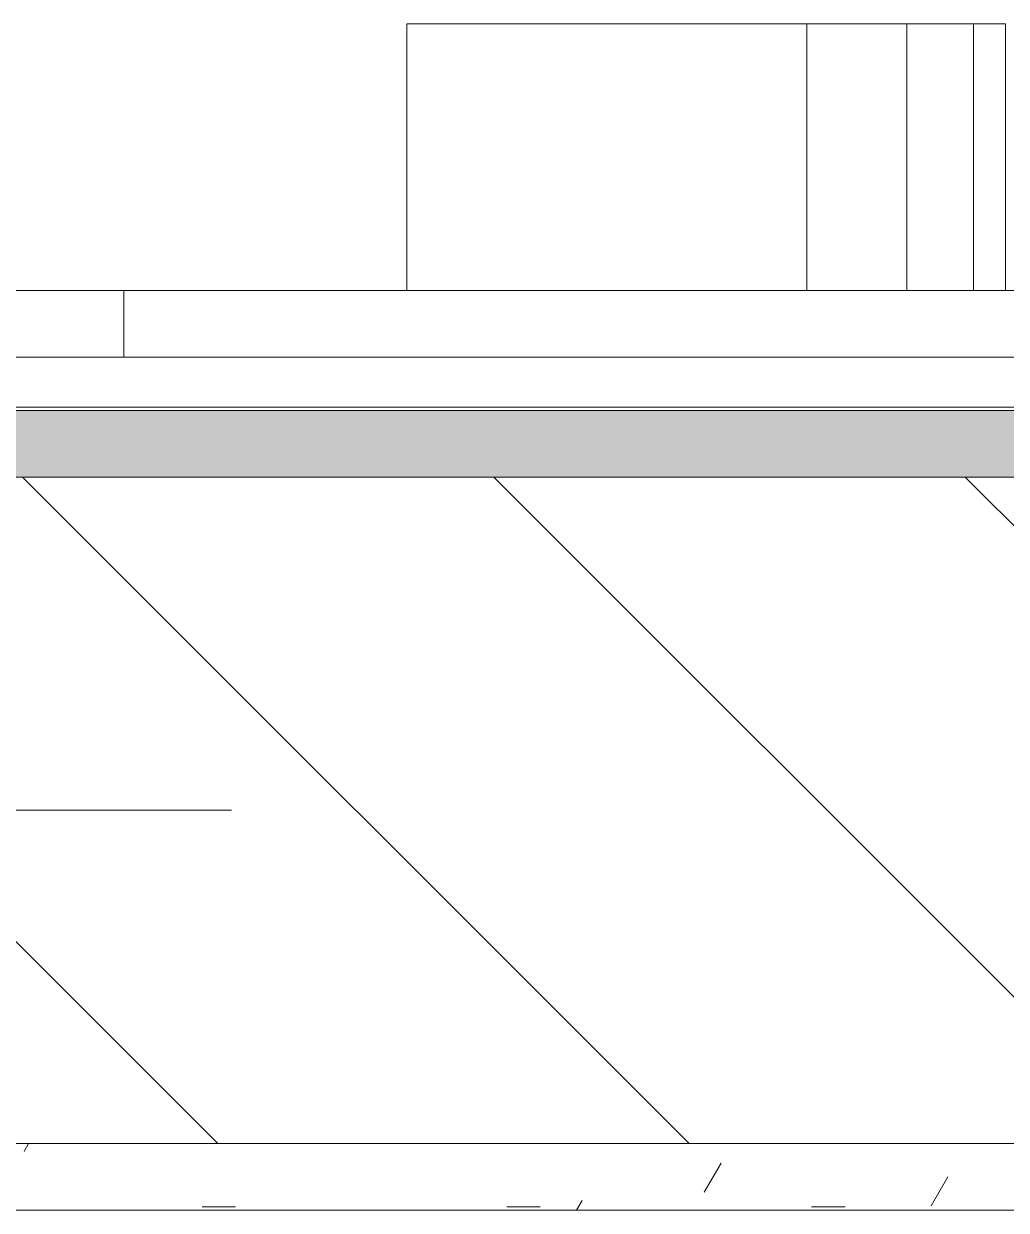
# Model space of a CAD drawing. Header units: millimetres. Extents: x -4185 to 186529, y -8553 to 29097.
# Drawn here: x 9212.5 to 9507.3, y 7680 to 8036 of the extents above; entities that cross this region are included whole.
import ezdxf

# ---------------------------------------------------------------- set-up
doc = ezdxf.new("R2010")
doc.units = ezdxf.units.MM
doc.linetypes.add('Осевая', pattern=[3175, 635, -476.25, 1587.5, -476.25])
for name, color, linetype, lineweight in [('A-WALL', 7, 'Continuous', 9), ('I-WALL', 7, 'Continuous', 9), ('Оси-2', 7, 'Осевая', 9)]:
    doc.layers.add(name, color=color, linetype=linetype, lineweight=lineweight)
for name, color, linetype, lineweight, true_color in [('A-WALL-1', 7, 'Continuous', 9, 0x3c3c3c), ('A-WALL-FNSH-1', 7, 'Continuous', 9, 0x3c3c3c), ('I-FURN-1', 7, 'Continuous', 9, 0xf0f0f0)]:
    doc.layers.add(name, color=color, linetype=linetype, lineweight=lineweight, true_color=true_color)
pattern_1 = [(0, (0, 0), (121.92, 30.48), [10.058, -81.382, 10.058, -81.382, -487.68]), (0, (0, 0), (121.92, 30.48), [-182.88, 10.058, -172.822, 10.058, -81.382, -213.36]), (0, (0, 0), (121.92, 30.48), [-457.2, 10.058, -50.902, 10.058, -142.342]), (120, (45.72, 15.24), (-87.356454, 90.34582), [10.058, -81.382, 10.058, -81.382, -487.68]), (120, (45.72, 15.24), (-87.356454, 90.34582), [-182.88, 10.058, -172.822, 10.058, -81.382, -213.36]), (120, (45.72, 15.24), (-87.356454, 90.34582), [-457.2, 10.058, -50.902, 10.058, -142.342]), (240, (60.96, 76.2), (-34.563546, -120.82582), [10.058, -81.382, 10.058, -81.382, -487.68]), (240, (60.96, 76.2), (-34.563546, -120.82582), [-182.88, 10.058, -172.822, 10.058, -81.382, -213.36]), (240, (60.96, 76.2), (-34.563546, -120.82582), [-457.2, 10.058, -50.902, 10.058, -142.342])]

# ---------------------------------------------------------------- blocks, each defined once
blk = doc.blocks.new('Бизиборд лего - бизиборд 1_21б-32328682-План размещения напольных электротехнических лючков и розеток 1 этажа в осях 1-12')
at = {"layer": 'I-FURN-1'}
for p, q in [((-765, 100), (-915, 100)), ((-915, 100), (-915, 20)), ((-915, 20), (-915, 100)), ((-915, 100), (-765, 100)), ((-765, 100), (-795, 100)), ((-795, 100), (-795, 20)), ((-795, 20), (-795, 100)), ((-795, 100), (-765, 100)), ((-745, 100), (-765, 100)), ((-765, 100), (-745, 100)), ((-765, 20), (-765, 100)), ((-765, 100), (-765, 20)), ((-735.37, 100), (-745, 100)), ((-745, 100), (-735.37, 100)), ((-735.37, 100), (-745, 100)), ((-745, 100), (-745, 20)), ((-745, 20), (-745, 100)), ((-745, 100), (-735.37, 100)), ((-735.37, 100), (-735.37, 20)), ((-735.37, 20), (-735.37, 100)), ((-1000, 20), (-1500, 20)), ((-1030, 20), (-1000, 20)), ((-1000, 0), (-1000, 20)), ((-1000, 20), (-1000, 0)), ((-500, 20), (-1000, 20)), ((-1000, 20), (-1000, 0)), ((-1000, 0), (-1000, 20)), ((-1000, 20), (-970, 20)), ((-970, 20), (-950, 20)), ((-950, 20), (-970, 20)), ((-970, 20), (-969.66, 20)), ((-955, 20), (-970, 20)), ((-970, 20), (-950, 20)), ((-950, 20), (-970, 20)), ((-970, 20), (-950, 20)), ((-950, 20), (-970, 20)), ((-970, 20), (-950, 20)), ((-950, 20), (-970, 20)), ((-970, 20), (-952.93, 20)), ((-950, 20), (-970, 20)), ((-970, 20), (-969.66, 20)), ((-950, 20), (-970, 20)), ((-970, 20), (-950, 20)), ((-968.66, 20), (-970, 20)), ((-970, 20), (-965, 20)), ((-969.66, 20), (-970, 20)), ((-970, 20), (-951.34, 20)), ((-950, 20), (-970, 20)), ((-970, 20), (-950, 20)), ((-950, 20), (-970, 20)), ((-970, 20), (-967.07, 20)), ((-950, 20), (-970, 20)), ((-970, 20), (-950, 20)), ((-950, 20), (-970, 20)), ((-970, 20), (-950, 20)), ((-950, 20), (-970, 20)), ((-970, 20), (-950, 20)), ((-950, 20), (-970, 20)), ((-970, 20), (-950, 20)), ((-950, 20), (-970, 20)), ((-970, 20), (-950, 20)), ((-950, 20), (-970, 20)), ((-970, 20), (-968.66, 20)), ((-950, 20), (-970, 20)), ((-970, 20), (-950, 20)), ((-968.66, 20), (-970, 20)), ((-970, 20), (-952.93, 20)), ((-950, 20), (-970, 20)), ((-970, 20), (-957.41, 20)), ((-969.66, 20), (-970, 20)), ((-970, 20), (-957.41, 20)), ((-969.66, 20), (-970, 20)), ((-970, 20), (-957.41, 20)), ((-969.66, 20), (-970, 20)), ((-970, 20), (-950, 20)), ((-950, 20), (-970, 20)), ((-970, 20), (-969.66, 20)), ((-968.66, 20), (-970, 20)), ((-970, 20), (-950, 20)), ((-950, 20), (-970, 20)), ((-970, 20), (-962.59, 20)), ((-950, 20), (-970, 20)), ((-969.66, 20), (-965, 20)), ((-969.66, 20), (-950, 20)), ((-951.34, 20), (-969.66, 20)), ((-968.66, 20), (-969.66, 20)), ((-951.34, 20), (-969.66, 20)), ((-968.66, 20), (-969.66, 20)), ((-969.66, 20), (-967.07, 20)), ((-950, 20), (-968.66, 20)), ((-968.66, 20), (-965, 20)), ((-965, 20), (-968.66, 20)), ((-951.34, 20), (-968.66, 20)), ((-967.07, 20), (-968.66, 20)), ((-960, 20), (-968.66, 20)), ((-967.07, 20), (-962.83, 20)), ((-967.07, 20), (-960, 20)), ((-965, 20), (-967.07, 20)), ((-967.07, 20), (-962.59, 20)), ((-965, 20), (-962.59, 20)), ((-965, 20), (-955, 20)), ((-965, 20), (-962.59, 20)), ((-950, 20), (-965, 20)), ((-962.59, 20), (-965, 20)), ((-962.59, 20), (-957.57, 20)), ((-962.59, 20), (-960, 20)), ((-962.59, 20), (-950, 20)), ((-950, 20), (-962.59, 20)), ((-962.59, 20), (-957.41, 20)), ((-962.59, 20), (-950, 20)), ((-960, 20), (-957.41, 20)), ((-960, 20), (-950, 20)), ((-957.41, 20), (-960, 20)), ((-957.41, 20), (-952.93, 20)), ((-957.41, 20), (-955, 20)), ((-957.41, 20), (-952.93, 20)), ((-957.41, 20), (-950, 20)), ((-957.41, 20), (-952.93, 20)), ((-957.41, 20), (-952.93, 20)), ((-950, 20), (-957.41, 20)), ((-955, 20), (-952.93, 20)), ((-952.93, 20), (-955, 20)), ((-955, 20), (-950, 20)), ((-952.93, 20), (-951.34, 20)), ((-951.34, 20), (-952.93, 20)), ((-952.93, 20), (-950, 20)), ((-952.93, 20), (-950, 20)), ((-952.93, 20), (-950, 20)), ((-952.93, 20), (-950, 20)), ((-952.93, 20), (-950.34, 20)), ((-951.34, 20), (-950.34, 20)), ((-950.34, 20), (-951.34, 20)), ((-950, 20), (-951.34, 20)), ((-951.34, 20), (-950.34, 20)), ((-950, 20), (-951.34, 20)), ((-950, 20), (-951.34, 20)), ((-950.34, 20), (-950, 20)), ((-950, 20), (-950.34, 20)), ((-950.34, 20), (-950, 20)), ((-950.34, 20), (-950, 20)), ((-950, 20), (-915, 20)), ((-915, 20), (-910, 20)), ((-915, 20), (-910, 20)), ((-910, 20), (-915, 20)), ((-910, 20), (-905.04, 20)), ((-905.04, 20), (-910, 20)), ((-910, 20), (-909.66, 20)), ((-905.04, 20), (-910, 20)), ((-910, 20), (-905.04, 20)), ((-905.04, 20), (-910, 20)), ((-910, 20), (-905.04, 20)), ((-905.04, 20), (-910, 20)), ((-910, 20), (-905.04, 20)), ((-905.04, 20), (-910, 20)), ((-910, 20), (-905.04, 20)), ((-905.04, 20), (-910, 20)), ((-910, 20), (-905.04, 20)), ((-905.04, 20), (-910, 20)), ((-910, 20), (-907.07, 20)), ((-905.04, 20), (-910, 20)), ((-910, 20), (-905.04, 20)), ((-905.04, 20), (-910, 20)), ((-910, 20), (-905.04, 20)), ((-905.04, 20), (-910, 20)), ((-910, 20), (-905.04, 20)), ((-905.04, 20), (-910, 20)), ((-910, 20), (-905.04, 20)), ((-905.04, 20), (-910, 20)), ((-910, 20), (-905.04, 20)), ((-905.04, 20), (-910, 20)), ((-910, 20), (-905.04, 20)), ((-905.04, 20), (-910, 20)), ((-910, 20), (-909.66, 20)), ((-907.07, 20), (-910, 20)), ((-910, 20), (-905.04, 20)), ((-905.04, 20), (-910, 20)), ((-910, 20), (-905.04, 20)), ((-905.04, 20), (-910, 20)), ((-910, 20), (-905.04, 20)), ((-905.04, 20), (-910, 20)), ((-910, 20), (-905.04, 20)), ((-905.04, 20), (-910, 20)), ((-910, 20), (-905.04, 20)), ((-905.04, 20), (-910, 20)), ((-910, 20), (-905.04, 20)), ((-907.07, 20), (-910, 20)), ((-910, 20), (-905.04, 20)), ((-907.07, 20), (-910, 20)), ((-910, 20), (-907.07, 20)), ((-909.66, 20), (-910, 20)), ((-910, 20), (-905.04, 20)), ((-905.04, 20), (-910, 20)), ((-910, 20), (-909.66, 20)), ((-905.04, 20), (-910, 20)), ((-910, 20), (-905.04, 20)), ((-905.04, 20), (-910, 20)), ((-910, 20), (-909.66, 20)), ((-890, 20), (-910, 20)), ((-909.66, 20), (-905.04, 20)), ((-909.66, 20), (-905.04, 20)), ((-908.66, 20), (-909.66, 20)), ((-909.66, 20), (-908.66, 20)), ((-909.66, 20), (-908.66, 20)), ((-908.66, 20), (-905.03, 20)), ((-907.07, 20), (-908.66, 20)), ((-908.66, 20), (-907.07, 20)), ((-908.66, 20), (-907.07, 20)), ((-908.66, 20), (-905.03, 20)), ((-905.03, 20), (-908.66, 20)), ((-907.07, 20), (-905.04, 20)), ((-905.04, 20), (-907.07, 20)), ((-905.04, 20), (-907.07, 20)), ((-905.04, 20), (-907.07, 20)), ((-907.07, 20), (-905.04, 20)), ((-905.04, 20), (-907.07, 20)), ((-907.07, 20), (-905.04, 20)), ((-907.07, 20), (-905, 20)), ((-905.04, 20), (-905, 20)), ((-905, 20), (-905.04, 20)), ((-905.04, 20), (-905, 20)), ((-905, 20), (-905.04, 20)), ((-905.04, 20), (-905, 20)), ((-905, 20), (-905.04, 20)), ((-905.04, 20), (-905, 20)), ((-905, 20), (-905.04, 20)), ((-905.04, 20), (-905, 20)), ((-905, 20), (-905.04, 20)), ((-905.04, 20), (-905, 20)), ((-905, 20), (-905.04, 20)), ((-905.04, 20), (-905, 20)), ((-905, 20), (-905.04, 20)), ((-905.04, 20), (-905, 20)), ((-905, 20), (-905.04, 20)), ((-905.04, 20), (-905, 20)), ((-905, 20), (-905.04, 20)), ((-905.04, 20), (-905, 20)), ((-905, 20), (-905.04, 20)), ((-905.04, 20), (-905, 20)), ((-905, 20), (-905.04, 20)), ((-905.04, 20), (-905, 20)), ((-905, 20), (-905.04, 20)), ((-905.04, 20), (-905, 20)), ((-905, 20), (-905.04, 20)), ((-905.04, 20), (-905, 20)), ((-905, 20), (-905.04, 20)), ((-905.04, 20), (-905, 20)), ((-905, 20), (-905.04, 20)), ((-905.04, 20), (-905, 20)), ((-905, 20), (-905.04, 20)), ((-905.04, 20), (-905, 20)), ((-905, 20), (-905.04, 20)), ((-905.04, 20), (-905, 20)), ((-905, 20), (-905.04, 20)), ((-905.04, 20), (-905, 20)), ((-905, 20), (-905.04, 20)), ((-905.04, 20), (-905, 20)), ((-905, 20), (-905.04, 20)), ((-905.04, 20), (-905, 20)), ((-905, 20), (-905.04, 20)), ((-905.04, 20), (-905, 20)), ((-905, 20), (-905.04, 20)), ((-905.04, 20), (-905, 20)), ((-905, 20), (-905.04, 20)), ((-905.04, 20), (-905, 20)), ((-905, 20), (-905.04, 20)), ((-905.04, 20), (-905, 20)), ((-905, 20), (-905.04, 20)), ((-905.04, 20), (-905, 20)), ((-905, 20), (-905.04, 20)), ((-905, 20), (-900, 20)), ((-905, 20), (-891.34, 20)), ((-890, 20), (-905, 20)), ((-905, 20), (-902.59, 20)), ((-900, 20), (-905, 20)), ((-905, 20), (-890, 20)), ((-895, 20), (-905, 20)), ((-905, 20), (-890, 20)), ((-891.34, 20), (-905, 20)), ((-905, 20), (-890, 20)), ((-890, 20), (-905, 20)), ((-905, 20), (-890, 20)), ((-890, 20), (-905, 20)), ((-905, 20), (-890, 20)), ((-890, 20), (-905, 20)), ((-905, 20), (-902.59, 20)), ((-890, 20), (-905, 20)), ((-905, 20), (-890, 20)), ((-890, 20), (-905, 20)), ((-905, 20), (-890, 20)), ((-897.41, 20), (-905, 20)), ((-905, 20), (-891.34, 20)), ((-891.34, 20), (-905, 20)), ((-905, 20), (-897.41, 20)), ((-890, 20), (-905, 20)), ((-905, 20), (-890, 20)), ((-890, 20), (-905, 20)), ((-905, 20), (-890, 20)), ((-890, 20), (-905, 20)), ((-905, 20), (-900, 20)), ((-900, 20), (-905, 20)), ((-905, 20), (-890, 20)), ((-890, 20), (-905, 20)), ((-905, 20), (-890, 20)), ((-890, 20), (-905, 20)), ((-905, 20), (-890, 20)), ((-890, 20), (-905, 20)), ((-905, 20), (-890, 20)), ((-890, 20), (-905, 20)), ((-905, 20), (-902.59, 20)), ((-892.93, 20), (-905, 20)), ((-905, 20), (-892.93, 20)), ((-890, 20), (-905, 20)), ((-905, 20), (-892.93, 20)), ((-890, 20), (-905, 20)), ((-905, 20), (-902.59, 20)), ((-902.59, 20), (-905, 20)), ((-905, 20), (-890, 20)), ((-890, 20), (-905, 20)), ((-905, 20), (-902.59, 20)), ((-902.59, 20), (-905, 20)), ((-905, 20), (-890, 20)), ((-890, 20), (-905, 20)), ((-905, 20), (-902.59, 20)), ((-905, 20), (-900, 20)), ((-900, 20), (-905, 20)), ((-902.59, 20), (-892.93, 20)), ((-902.59, 20), (-897.41, 20)), ((-902.59, 20), (-890, 20)), ((-902.59, 20), (-897.41, 20)), ((-900, 20), (-902.59, 20)), ((-902.59, 20), (-900, 20)), ((-900, 20), (-902.59, 20)), ((-902.59, 20), (-900, 20)), ((-897.41, 20), (-900, 20)), ((-900, 20), (-890, 20)), ((-890.34, 20), (-900, 20)), ((-897.41, 20), (-900, 20)), ((-900, 20), (-895, 20)), ((-897.41, 20), (-900, 20)), ((-900, 20), (-890, 20)), ((-899.78, 20), (-895, 20)), ((-899.78, 20), (-895, 20)), ((-895, 20), (-899.78, 20)), ((-895, 20), (-897.41, 20)), ((-897.41, 20), (-890, 20)), ((-890, 20), (-897.41, 20)), ((-897.41, 20), (-895, 20)), ((-897.41, 20), (-895, 20)), ((-895, 20), (-897.41, 20)), ((-895, 20), (-897.41, 20)), ((-892.93, 20), (-895, 20)), ((-892.93, 20), (-895, 20)), ((-895, 20), (-891.34, 20)), ((-895, 20), (-892.93, 20)), ((-892.93, 20), (-895, 20)), ((-895, 20), (-892.93, 20)), ((-892.93, 20), (-895, 20)), ((-894.53, 20), (-891.34, 20)), ((-894.53, 20), (-891.34, 20)), ((-891.34, 20), (-894.53, 20)), ((-892.93, 20), (-891.34, 20)), ((-891.34, 20), (-892.93, 20)), ((-891.34, 20), (-892.93, 20)), ((-890, 20), (-892.93, 20)), ((-892.93, 20), (-890, 20)), ((-892.93, 20), (-890, 20)), ((-892.93, 20), (-891.34, 20)), ((-891.34, 20), (-892.93, 20)), ((-892.93, 20), (-891.34, 20)), ((-891.34, 20), (-892.93, 20)), ((-891.34, 20), (-890.34, 20)), ((-891.34, 20), (-890.34, 20)), ((-890.34, 20), (-891.34, 20)), ((-890.34, 20), (-891.34, 20)), ((-890, 20), (-891.34, 20)), ((-891.34, 20), (-890, 20)), ((-890, 20), (-891.34, 20)), ((-891.34, 20), (-890, 20)), ((-891.34, 20), (-890.34, 20)), ((-890.34, 20), (-891.34, 20)), ((-891.34, 20), (-890.34, 20)), ((-890.34, 20), (-891.34, 20)), ((-890.34, 20), (-890, 20)), ((-890.34, 20), (-890, 20)), ((-890, 20), (-890.34, 20)), ((-890, 20), (-890.34, 20)), ((-890, 20), (-890.34, 20)), ((-890.34, 20), (-890, 20)), ((-890, 20), (-890.34, 20)), ((-890.34, 20), (-890, 20)), ((-890, 20), (-890.34, 20)), ((-890, 20), (-850, 20)), ((-890, 20), (-850, 20)), ((-850, 20), (-890, 20)), ((-850, 20), (-845, 20)), ((-849.66, 20), (-850, 20)), ((-850, 20), (-830, 20)), ((-830, 20), (-850, 20)), ((-850, 20), (-842.59, 20)), ((-830, 20), (-850, 20)), ((-850, 20), (-830, 20)), ((-830, 20), (-850, 20)), ((-850, 20), (-830, 20)), ((-830, 20), (-850, 20)), ((-850, 20), (-830, 20)), ((-830, 20), (-850, 20)), ((-850, 20), (-830, 20)), ((-830, 20), (-850, 20)), ((-850, 20), (-830, 20)), ((-830, 20), (-850, 20)), ((-850, 20), (-830, 20)), ((-830, 20), (-850, 20)), ((-850, 20), (-832.93, 20)), ((-830, 20), (-850, 20)), ((-850, 20), (-830, 20)), ((-830, 20), (-850, 20)), ((-850, 20), (-845, 20)), ((-830, 20), (-850, 20)), ((-850, 20), (-830, 20)), ((-830, 20), (-850, 20)), ((-850, 20), (-830, 20)), ((-830, 20), (-850, 20)), ((-850, 20), (-849.66, 20)), ((-840, 20), (-850, 20)), ((-850, 20), (-830, 20)), ((-830, 20), (-850, 20)), ((-850, 20), (-830, 20)), ((-830, 20), (-850, 20)), ((-850, 20), (-837.41, 20)), ((-837.41, 20), (-850, 20)), ((-850, 20), (-830, 20)), ((-830, 20), (-850, 20)), ((-850, 20), (-847.07, 20)), ((-835, 20), (-850, 20)), ((-850, 20), (-847.07, 20)), ((-849.66, 20), (-850, 20)), ((-850, 20), (-830, 20)), ((-830, 20), (-850, 20)), ((-850, 20), (-849.66, 20)), ((-849.66, 20), (-850, 20)), ((-850, 20), (-830, 20)), ((-830, 20), (-850, 20)), ((-850, 20), (-830, 20)), ((-830, 20), (-850, 20)), ((-850, 20), (-830, 20)), ((-830, 20), (-850, 20)), ((-850, 20), (-832.93, 20)), ((-830, 20), (-850, 20)), ((-848.66, 20), (-849.66, 20)), ((-849.66, 20), (-845, 20)), ((-848.66, 20), (-849.66, 20)), ((-849.66, 20), (-848.66, 20)), ((-848.66, 20), (-849.66, 20)), ((-848.66, 20), (-842.59, 20)), ((-840, 20), (-848.66, 20)), ((-847.07, 20), (-848.66, 20)), ((-848.66, 20), (-847.07, 20)), ((-847.07, 20), (-848.66, 20)), ((-848.66, 20), (-842.59, 20)), ((-842.59, 20), (-848.66, 20)), ((-847.07, 20), (-830, 20)), ((-847.07, 20), (-845, 20)), ((-845, 20), (-847.07, 20)), ((-847.07, 20), (-845, 20)), ((-845, 20), (-847.07, 20)), ((-845, 20), (-830, 20)), ((-845, 20), (-840, 20)), ((-845, 20), (-830, 20)), ((-845, 20), (-842.59, 20)), ((-842.59, 20), (-845, 20)), ((-845, 20), (-842.59, 20)), ((-842.59, 20), (-845, 20)), ((-842.59, 20), (-830, 20)), ((-842.59, 20), (-840, 20)), ((-840, 20), (-842.59, 20)), ((-842.59, 20), (-840, 20)), ((-837.41, 20), (-842.59, 20)), ((-841.99, 20), (-837.41, 20)), ((-841.99, 20), (-837.41, 20)), ((-837.41, 20), (-841.99, 20)), ((-837.41, 20), (-840, 20)), ((-840, 20), (-830, 20)), ((-830, 20), (-840, 20)), ((-840, 20), (-837.41, 20)), ((-837.41, 20), (-840, 20)), ((-840, 20), (-837.41, 20)), ((-835, 20), (-837.41, 20)), ((-837.41, 20), (-835, 20)), ((-830, 20), (-837.41, 20)), ((-837.41, 20), (-835, 20)), ((-835, 20), (-837.41, 20)), ((-837.41, 20), (-835, 20)), ((-835, 20), (-837.41, 20)), ((-836.73, 20), (-831.48, 20)), ((-836.73, 20), (-831.48, 20)), ((-831.48, 20), (-836.73, 20)), ((-832.93, 20), (-835, 20)), ((-835, 20), (-830, 20)), ((-830, 20), (-835, 20)), ((-835, 20), (-832.93, 20)), ((-832.93, 20), (-835, 20)), ((-835, 20), (-832.93, 20)), ((-832.93, 20), (-835, 20)), ((-831.34, 20), (-832.93, 20)), ((-832.93, 20), (-830, 20)), ((-832.93, 20), (-831.34, 20)), ((-831.34, 20), (-832.93, 20)), ((-832.93, 20), (-831.34, 20)), ((-831.34, 20), (-832.93, 20)), ((-832.93, 20), (-830, 20)), ((-830.34, 20), (-831.34, 20)), ((-831.34, 20), (-830.34, 20)), ((-830.34, 20), (-831.34, 20)), ((-831.34, 20), (-830.34, 20)), ((-830.34, 20), (-831.34, 20)), ((-830, 20), (-830.34, 20)), ((-830.34, 20), (-830, 20)), ((-830, 20), (-830.34, 20)), ((-830.34, 20), (-830, 20)), ((-830, 20), (-830.34, 20)), ((-830, 20), (-795, 20)), ((-830, 20), (-790, 20)), ((-790, 20), (-830, 20)), ((-795, 20), (-790, 20)), ((-795, 20), (-790, 20)), ((-790, 20), (-795, 20)), ((-790, 20), (-788.66, 20)), ((-775, 20), (-790, 20)), ((-790, 20), (-772.93, 20)), ((-770, 20), (-790, 20)), ((-790, 20), (-770, 20)), ((-788.66, 20), (-790, 20)), ((-790, 20), (-770, 20)), ((-770, 20), (-790, 20)), ((-790, 20), (-770, 20)), ((-770.34, 20), (-790, 20)), ((-790, 20), (-770, 20)), ((-770, 20), (-790, 20)), ((-790, 20), (-770, 20)), ((-770, 20), (-790, 20)), ((-790, 20), (-770, 20)), ((-770, 20), (-790, 20)), ((-790, 20), (-787.07, 20)), ((-789.66, 20), (-790, 20)), ((-790, 20), (-770, 20)), ((-770, 20), (-790, 20)), ((-790, 20), (-780, 20)), ((-770, 20), (-790, 20)), ((-790, 20), (-789.66, 20)), ((-770, 20), (-790, 20)), ((-790, 20), (-770, 20)), ((-770, 20), (-790, 20)), ((-790, 20), (-770, 20)), ((-770, 20), (-790, 20)), ((-790, 20), (-772.93, 20)), ((-770, 20), (-790, 20)), ((-790, 20), (-770, 20)), ((-770, 20), (-790, 20)), ((-790, 20), (-770.34, 20)), ((-770, 20), (-790, 20)), ((-790, 20), (-789.66, 20)), ((-789.66, 20), (-790, 20)), ((-790, 20), (-770, 20)), ((-770, 20), (-790, 20)), ((-790, 20), (-788.66, 20)), ((-770, 20), (-790, 20)), ((-790, 20), (-789.66, 20)), ((-770, 20), (-790, 20)), ((-790, 20), (-785, 20)), ((-772.93, 20), (-790, 20)), ((-790, 20), (-789.66, 20)), ((-787.07, 20), (-790, 20)), ((-790, 20), (-770, 20)), ((-770, 20), (-790, 20)), ((-790, 20), (-780, 20)), ((-770, 20), (-790, 20)), ((-790, 20), (-770, 20)), ((-770, 20), (-790, 20)), ((-790, 20), (-787.07, 20)), ((-780, 20), (-790, 20)), ((-782.59, 20), (-789.66, 20)), ((-789.66, 20), (-770, 20)), ((-789.66, 20), (-788.66, 20)), ((-788.66, 20), (-789.66, 20)), ((-789.66, 20), (-788.66, 20)), ((-789.66, 20), (-788.66, 20)), ((-788.66, 20), (-780, 20)), ((-788.66, 20), (-782.59, 20)), ((-771.34, 20), (-788.66, 20)), ((-788.66, 20), (-787.07, 20)), ((-787.07, 20), (-788.66, 20)), ((-788.66, 20), (-771.34, 20)), ((-788.66, 20), (-787.07, 20)), ((-788.66, 20), (-787.07, 20)), ((-788.66, 20), (-780, 20)), ((-780, 20), (-788.66, 20)), ((-788.66, 20), (-780, 20)), ((-780, 20), (-788.66, 20)), ((-787.07, 20), (-770, 20)), ((-787.07, 20), (-770.34, 20)), ((-785, 20), (-787.07, 20)), ((-787.07, 20), (-785, 20)), ((-787.07, 20), (-785, 20)), ((-782.59, 20), (-787.07, 20)), ((-787.07, 20), (-785, 20)), ((-770, 20), (-785, 20)), ((-785, 20), (-780, 20)), ((-785, 20), (-780, 20)), ((-785, 20), (-782.59, 20)), ((-785, 20), (-782.59, 20)), ((-782.59, 20), (-772.93, 20)), ((-770, 20), (-782.59, 20)), ((-782.59, 20), (-780, 20)), ((-780, 20), (-782.59, 20)), ((-782.59, 20), (-772.93, 20)), ((-780, 20), (-777.41, 20)), ((-780, 20), (-771.34, 20)), ((-780, 20), (-770.34, 20)), ((-780, 20), (-777.41, 20)), ((-770.34, 20), (-780, 20)), ((-780, 20), (-777.41, 20)), ((-771.34, 20), (-780, 20)), ((-778.94, 20), (-771.34, 20)), ((-778.94, 20), (-771.34, 20)), ((-771.34, 20), (-778.94, 20)), ((-778.94, 20), (-771.34, 20)), ((-771.34, 20), (-778.94, 20)), ((-777.41, 20), (-775, 20)), ((-777.41, 20), (-775, 20)), ((-777.41, 20), (-775, 20)), ((-770, 20), (-775, 20)), ((-775, 20), (-772.93, 20)), ((-775, 20), (-771.34, 20)), ((-775, 20), (-772.93, 20)), ((-772.93, 20), (-770, 20)), ((-772.93, 20), (-770, 20)), ((-772.93, 20), (-771.34, 20)), ((-772.93, 20), (-770, 20)), ((-771.34, 20), (-772.93, 20)), ((-772.93, 20), (-770, 20)), ((-772.93, 20), (-770, 20)), ((-770, 20), (-771.34, 20)), ((-771.34, 20), (-770, 20)), ((-771.34, 20), (-770, 20)), ((-771.34, 20), (-770.34, 20)), ((-770.34, 20), (-771.34, 20)), ((-771.34, 20), (-770.34, 20)), ((-770.34, 20), (-771.34, 20)), ((-770, 20), (-770.34, 20)), ((-770.34, 20), (-770, 20)), ((-770.34, 20), (-770, 20)), ((-770.34, 20), (-770, 20)), ((-770.34, 20), (-770, 20)), ((-770, 20), (-770.34, 20)), ((-770.34, 20), (-770, 20)), ((-770, 20), (-770.34, 20)), ((-770, 20), (-770.34, 20)), ((-770, 20), (-765, 20)), ((-770, 20), (-765, 20)), ((-765, 20), (-770, 20)), ((-770, 20), (-765, 20)), ((-765, 20), (-770, 20)), ((-765, 20), (-745, 20)), ((-765, 20), (-745, 20)), ((-745, 20), (-765, 20)), ((-745, 20), (-735.37, 20)), ((-745, 20), (-735.37, 20)), ((-735.37, 20), (-745, 20)), ((-745, 20), (-735.37, 20)), ((-735.37, 20), (-745, 20)), ((-1500, 0), (-1000, 0)), ((-970, 0), (-1030, 0)), ((-1030, 0), (-970, 0)), ((-1000, 0), (-1030, 0)), ((-1000, 0), (-500, 0)), ((-970, 0), (-1000, 0)), ((-965, 0), (-970, 0)), ((-970, 0), (-965, 0)), ((-950, 0), (-970, 0)), ((-970, 0), (-950, 0)), ((-967.07, 0), (-970, 0)), ((-970, 0), (-969.66, 0)), ((-950, 0), (-970, 0)), ((-970, 0), (-950, 0)), ((-967.07, 0), (-970, 0)), ((-970, 0), (-969.66, 0)), ((-967.07, 0), (-970, 0)), ((-970, 0), (-969.66, 0)), ((-950, 0), (-970, 0)), ((-970, 0), (-960, 0)), ((-950, 0), (-970, 0)), ((-970, 0), (-950, 0)), ((-950, 0), (-970, 0)), ((-970, 0), (-950, 0)), ((-950, 0), (-970, 0)), ((-970, 0), (-950, 0)), ((-950, 0), (-970, 0)), ((-970, 0), (-950, 0)), ((-950, 0), (-970, 0)), ((-970, 0), (-950, 0)), ((-950, 0), (-970, 0)), ((-970, 0), (-950, 0)), ((-950, 0), (-970, 0)), ((-970, 0), (-950, 0)), ((-950, 0), (-970, 0)), ((-970, 0), (-950, 0)), ((-950, 0), (-970, 0)), ((-970, 0), (-950, 0)), ((-950, 0), (-970, 0)), ((-970, 0), (-950, 0)), ((-950, 0), (-970, 0)), ((-970, 0), (-950, 0)), ((-950, 0), (-970, 0)), ((-970, 0), (-950, 0)), ((-950, 0), (-970, 0)), ((-970, 0), (-950, 0)), ((-950, 0), (-970, 0)), ((-970, 0), (-950, 0)), ((-969.66, 0), (-970, 0)), ((-970, 0), (-968.66, 0)), ((-950, 0), (-970, 0)), ((-970, 0), (-950, 0)), ((-967.07, 0), (-970, 0)), ((-970, 0), (-969.66, 0)), ((-950, 0), (-970, 0)), ((-970, 0), (-950, 0)), ((-950, 0), (-970, 0)), ((-970, 0), (-950, 0)), ((-960, 0), (-970, 0)), ((-970, 0), (-968.66, 0)), ((-969.66, 0), (-955, 0)), ((-969.66, 0), (-950, 0)), ((-969.66, 0), (-968.66, 0)), ((-968.66, 0), (-969.66, 0)), ((-969.66, 0), (-960, 0)), ((-968.66, 0), (-967.07, 0)), ((-967.07, 0), (-968.66, 0)), ((-968.66, 0), (-960, 0)), ((-968.66, 0), (-950, 0)), ((-962.83, 0), (-967.07, 0)), ((-967.07, 0), (-962.83, 0)), ((-962.83, 0), (-967.07, 0)), ((-962.59, 0), (-967.07, 0)), ((-962.59, 0), (-967.07, 0)), ((-965, 0), (-967.07, 0)), ((-967.07, 0), (-957.41, 0)), ((-960, 0), (-967.07, 0)), ((-955, 0), (-967.07, 0)), ((-950, 0), (-965, 0)), ((-965, 0), (-950, 0)), ((-962.59, 0), (-965, 0)), ((-957.57, 0), (-962.59, 0)), ((-962.59, 0), (-957.57, 0)), ((-957.57, 0), (-962.59, 0)), ((-950, 0), (-962.59, 0)), ((-950, 0), (-962.59, 0)), ((-960, 0), (-962.59, 0)), ((-957.41, 0), (-960, 0)), ((-960, 0), (-950, 0)), ((-952.93, 0), (-960, 0)), ((-960, 0), (-951.34, 0)), ((-960, 0), (-950, 0)), ((-952.93, 0), (-960, 0)), ((-952.93, 0), (-957.41, 0)), ((-957.41, 0), (-952.93, 0)), ((-952.93, 0), (-957.41, 0)), ((-955, 0), (-957.41, 0)), ((-957.41, 0), (-950, 0)), ((-955, 0), (-950, 0)), ((-952.93, 0), (-955, 0)), ((-952.93, 0), (-955, 0)), ((-951.34, 0), (-952.93, 0)), ((-950, 0), (-952.93, 0)), ((-951.34, 0), (-952.93, 0)), ((-950.34, 0), (-952.93, 0)), ((-950.34, 0), (-951.34, 0)), ((-951.34, 0), (-950, 0)), ((-950.34, 0), (-951.34, 0)), ((-950, 0), (-950.34, 0)), ((-950, 0), (-950.34, 0)), ((-950, 0), (-950.34, 0)), ((-910, 0), (-950, 0)), ((-950, 0), (-910, 0)), ((-910, 0), (-950, 0)), ((-907.07, 0), (-910, 0)), ((-910, 0), (-905.04, 0)), ((-905.04, 0), (-910, 0)), ((-910, 0), (-905.04, 0)), ((-905.04, 0), (-910, 0)), ((-910, 0), (-908.66, 0)), ((-905.04, 0), (-910, 0)), ((-910, 0), (-905.04, 0)), ((-905.04, 0), (-910, 0)), ((-910, 0), (-905.04, 0)), ((-908.66, 0), (-910, 0)), ((-910, 0), (-905.04, 0)), ((-905.04, 0), (-910, 0)), ((-910, 0), (-905.04, 0)), ((-905.04, 0), (-910, 0)), ((-910, 0), (-907.07, 0)), ((-905.04, 0), (-910, 0)), ((-910, 0), (-905.04, 0)), ((-905.04, 0), (-910, 0)), ((-910, 0), (-905.04, 0)), ((-905.04, 0), (-910, 0)), ((-910, 0), (-908.66, 0)), ((-905.04, 0), (-910, 0)), ((-910, 0), (-905.04, 0)), ((-905.04, 0), (-910, 0)), ((-910, 0), (-905.04, 0)), ((-905.04, 0), (-910, 0)), ((-910, 0), (-905.04, 0)), ((-905.04, 0), (-910, 0)), ((-910, 0), (-905.04, 0)), ((-905.04, 0), (-910, 0)), ((-910, 0), (-905.04, 0)), ((-905.04, 0), (-910, 0)), ((-910, 0), (-905.04, 0)), ((-905.04, 0), (-910, 0)), ((-910, 0), (-905.04, 0)), ((-905.04, 0), (-910, 0)), ((-910, 0), (-905.04, 0)), ((-905.04, 0), (-910, 0)), ((-910, 0), (-905.04, 0)), ((-905.04, 0), (-910, 0)), ((-910, 0), (-905.04, 0)), ((-908.66, 0), (-910, 0)), ((-910, 0), (-909.66, 0)), ((-905.04, 0), (-910, 0)), ((-910, 0), (-905.04, 0)), ((-905.04, 0), (-910, 0)), ((-910, 0), (-905.04, 0)), ((-905.04, 0), (-910, 0)), ((-910, 0), (-905.04, 0)), ((-905.04, 0), (-910, 0)), ((-910, 0), (-905.04, 0)), ((-909.66, 0), (-910, 0)), ((-910, 0), (-905, 0)), ((-909.66, 0), (-905.04, 0)), ((-905, 0), (-909.66, 0)), ((-905.03, 0), (-908.66, 0)), ((-908.66, 0), (-905.03, 0)), ((-905.03, 0), (-908.66, 0)), ((-908.66, 0), (-905.04, 0)), ((-907.07, 0), (-908.66, 0)), ((-908.66, 0), (-907.07, 0)), ((-905.04, 0), (-908.66, 0)), ((-905.04, 0), (-907.07, 0)), ((-905.04, 0), (-907.07, 0)), ((-907.07, 0), (-905.04, 0)), ((-907.07, 0), (-905.04, 0)), ((-905, 0), (-905.04, 0)), ((-905.04, 0), (-905, 0)), ((-905, 0), (-905.04, 0)), ((-905.04, 0), (-905, 0)), ((-905, 0), (-905.04, 0)), ((-905.04, 0), (-905, 0)), ((-905, 0), (-905.04, 0)), ((-905.04, 0), (-905, 0)), ((-905, 0), (-905.04, 0)), ((-905.04, 0), (-905, 0)), ((-905, 0), (-905.04, 0)), ((-905.04, 0), (-905, 0)), ((-905, 0), (-905.04, 0)), ((-905.04, 0), (-905, 0)), ((-905, 0), (-905.04, 0)), ((-905.04, 0), (-905, 0)), ((-905, 0), (-905.04, 0)), ((-905.04, 0), (-905, 0)), ((-905, 0), (-905.04, 0)), ((-905.04, 0), (-905, 0)), ((-905, 0), (-905.04, 0)), ((-905.04, 0), (-905, 0)), ((-905, 0), (-905.04, 0)), ((-905.04, 0), (-905, 0)), ((-905, 0), (-905.04, 0)), ((-905.04, 0), (-905, 0)), ((-905, 0), (-905.04, 0)), ((-905.04, 0), (-905, 0)), ((-905, 0), (-905.04, 0)), ((-905.04, 0), (-905, 0)), ((-905, 0), (-905.04, 0)), ((-905.04, 0), (-905, 0)), ((-905, 0), (-905.04, 0)), ((-905.04, 0), (-905, 0)), ((-905, 0), (-905.04, 0)), ((-905.04, 0), (-905, 0)), ((-905, 0), (-905.04, 0)), ((-905.04, 0), (-905, 0)), ((-905, 0), (-905.04, 0)), ((-905.04, 0), (-905, 0)), ((-905, 0), (-905.04, 0)), ((-905.04, 0), (-905, 0)), ((-905, 0), (-905.04, 0)), ((-905.04, 0), (-905, 0)), ((-905, 0), (-905.04, 0)), ((-905.04, 0), (-905, 0)), ((-905, 0), (-905.04, 0)), ((-905.04, 0), (-905, 0)), ((-905, 0), (-905.04, 0)), ((-905.04, 0), (-905, 0)), ((-905, 0), (-905.04, 0)), ((-905.04, 0), (-905, 0)), ((-900, 0), (-905, 0)), ((-905, 0), (-900, 0)), ((-900, 0), (-905, 0)), ((-890, 0), (-905, 0)), ((-905, 0), (-890, 0)), ((-890, 0), (-905, 0)), ((-905, 0), (-890, 0)), ((-902.59, 0), (-905, 0)), ((-905, 0), (-897.41, 0)), ((-890, 0), (-905, 0)), ((-905, 0), (-890, 0)), ((-890, 0), (-905, 0)), ((-905, 0), (-890, 0)), ((-902.59, 0), (-905, 0)), ((-905, 0), (-890, 0)), ((-890, 0), (-905, 0)), ((-905, 0), (-890, 0)), ((-890, 0), (-905, 0)), ((-905, 0), (-890, 0)), ((-890, 0), (-905, 0)), ((-905, 0), (-890, 0)), ((-890, 0), (-905, 0)), ((-905, 0), (-890, 0)), ((-890, 0), (-905, 0)), ((-905, 0), (-902.59, 0)), ((-890, 0), (-905, 0)), ((-905, 0), (-890, 0)), ((-890, 0), (-905, 0)), ((-905, 0), (-890, 0)), ((-890, 0), (-905, 0)), ((-905, 0), (-890, 0)), ((-890, 0), (-905, 0)), ((-905, 0), (-890, 0)), ((-890, 0), (-905, 0)), ((-905, 0), (-890, 0)), ((-890, 0), (-905, 0)), ((-905, 0), (-890, 0)), ((-890, 0), (-905, 0)), ((-905, 0), (-890, 0)), ((-890, 0), (-905, 0)), ((-905, 0), (-890, 0)), ((-890, 0), (-905, 0)), ((-905, 0), (-890, 0)), ((-890, 0), (-905, 0)), ((-905, 0), (-890, 0)), ((-900, 0), (-905, 0)), ((-905, 0), (-895, 0)), ((-890, 0), (-905, 0)), ((-905, 0), (-890, 0)), ((-890, 0), (-905, 0)), ((-905, 0), (-890, 0)), ((-890, 0), (-905, 0)), ((-905, 0), (-890, 0)), ((-890, 0), (-905, 0)), ((-905, 0), (-890, 0)), ((-902.59, 0), (-905, 0)), ((-905, 0), (-897.41, 0)), ((-890, 0), (-902.59, 0)), ((-897.41, 0), (-902.59, 0)), ((-902.59, 0), (-900, 0)), ((-895, 0), (-902.59, 0)), ((-900, 0), (-895, 0)), ((-892.93, 0), (-900, 0)), ((-895, 0), (-899.78, 0)), ((-899.78, 0), (-895, 0)), ((-895, 0), (-899.78, 0)), ((-897.41, 0), (-890, 0)), ((-895, 0), (-897.41, 0)), ((-897.41, 0), (-890, 0)), ((-892.93, 0), (-895, 0)), ((-895, 0), (-890, 0)), ((-895, 0), (-890, 0)), ((-892.93, 0), (-895, 0)), ((-891.34, 0), (-894.53, 0)), ((-894.53, 0), (-891.34, 0)), ((-891.34, 0), (-894.53, 0)), ((-890, 0), (-892.93, 0)), ((-890, 0), (-892.93, 0)), ((-890, 0), (-892.93, 0)), ((-850, 0), (-890, 0)), ((-890, 0), (-850, 0)), ((-850, 0), (-890, 0)), ((-830, 0), (-850, 0)), ((-850, 0), (-830, 0)), ((-830, 0), (-850, 0)), ((-850, 0), (-830, 0)), ((-830.34, 0), (-850, 0)), ((-850, 0), (-845, 0)), ((-830, 0), (-850, 0)), ((-850, 0), (-830, 0)), ((-830, 0), (-850, 0)), ((-850, 0), (-830, 0)), ((-830, 0), (-850, 0)), ((-850, 0), (-830, 0)), ((-837.41, 0), (-850, 0)), ((-850, 0), (-849.66, 0)), ((-830, 0), (-850, 0)), ((-850, 0), (-831.34, 0)), ((-830, 0), (-850, 0)), ((-850, 0), (-847.07, 0)), ((-830, 0), (-850, 0)), ((-850, 0), (-830, 0)), ((-830, 0), (-850, 0)), ((-850, 0), (-830, 0)), ((-830, 0), (-850, 0)), ((-850, 0), (-830, 0)), ((-830, 0), (-850, 0)), ((-850, 0), (-830, 0)), ((-830, 0), (-850, 0)), ((-850, 0), (-830, 0)), ((-830, 0), (-850, 0)), ((-850, 0), (-830, 0)), ((-830, 0), (-850, 0)), ((-850, 0), (-830, 0)), ((-830, 0), (-850, 0)), ((-850, 0), (-830, 0)), ((-830, 0), (-850, 0)), ((-850, 0), (-830, 0)), ((-830, 0), (-850, 0)), ((-850, 0), (-830, 0)), ((-830, 0), (-850, 0)), ((-850, 0), (-830, 0)), ((-830, 0), (-850, 0)), ((-850, 0), (-830, 0)), ((-845, 0), (-850, 0)), ((-850, 0), (-849.66, 0)), ((-830, 0), (-850, 0)), ((-850, 0), (-830, 0)), ((-830, 0), (-850, 0)), ((-850, 0), (-835, 0)), ((-848.66, 0), (-850, 0)), ((-850, 0), (-845, 0)), ((-830, 0), (-850, 0)), ((-850, 0), (-830, 0)), ((-847.07, 0), (-850, 0)), ((-850, 0), (-831.34, 0)), ((-849.66, 0), (-847.07, 0)), ((-849.66, 0), (-845, 0)), ((-847.24, 0), (-848.66, 0)), ((-848.66, 0), (-847.24, 0)), ((-847.24, 0), (-848.66, 0)), ((-831.34, 0), (-848.66, 0)), ((-842.59, 0), (-847.07, 0)), ((-847.07, 0), (-842.59, 0)), ((-842.59, 0), (-847.07, 0)), ((-847.07, 0), (-845, 0)), ((-847.07, 0), (-830, 0)), ((-832.93, 0), (-847.07, 0)), ((-845, 0), (-837.41, 0)), ((-845, 0), (-842.59, 0)), ((-835, 0), (-845, 0)), ((-845, 0), (-835, 0)), ((-845, 0), (-830, 0)), ((-842.59, 0), (-840, 0)), ((-837.41, 0), (-841.99, 0)), ((-841.99, 0), (-837.41, 0)), ((-837.41, 0), (-841.99, 0)), ((-840, 0), (-830, 0)), ((-837.41, 0), (-830, 0)), ((-830, 0), (-837.41, 0)), ((-831.48, 0), (-836.73, 0)), ((-836.73, 0), (-831.48, 0)), ((-831.48, 0), (-836.73, 0)), ((-830, 0), (-835, 0)), ((-835, 0), (-830, 0)), ((-835, 0), (-830, 0)), ((-830, 0), (-832.93, 0)), ((-831.34, 0), (-830, 0)), ((-830, 0), (-831.34, 0)), ((-831.34, 0), (-830, 0)), ((-830, 0), (-830.34, 0)), ((-790, 0), (-830, 0)), ((-830, 0), (-790, 0)), ((-790, 0), (-830, 0)), ((-770, 0), (-790, 0)), ((-790, 0), (-777.41, 0)), ((-770, 0), (-790, 0)), ((-790, 0), (-772.93, 0)), ((-770, 0), (-790, 0)), ((-790, 0), (-770, 0)), ((-770.34, 0), (-790, 0)), ((-790, 0), (-775, 0)), ((-770, 0), (-790, 0)), ((-790, 0), (-770, 0)), ((-770, 0), (-790, 0)), ((-790, 0), (-770, 0)), ((-770, 0), (-790, 0)), ((-790, 0), (-777.41, 0)), ((-770, 0), (-790, 0)), ((-790, 0), (-770, 0)), ((-770, 0), (-790, 0)), ((-790, 0), (-785, 0)), ((-770, 0), (-790, 0)), ((-790, 0), (-789.66, 0)), ((-770, 0), (-790, 0)), ((-790, 0), (-775, 0)), ((-770, 0), (-790, 0)), ((-790, 0), (-770, 0)), ((-782.59, 0), (-790, 0)), ((-790, 0), (-770, 0)), ((-780, 0), (-790, 0)), ((-790, 0), (-770, 0)), ((-770, 0), (-790, 0)), ((-790, 0), (-770, 0)), ((-770, 0), (-790, 0)), ((-790, 0), (-770, 0)), ((-770, 0), (-790, 0)), ((-790, 0), (-770, 0)), ((-770, 0), (-790, 0)), ((-790, 0), (-770, 0)), ((-770, 0), (-790, 0)), ((-790, 0), (-770, 0)), ((-770, 0), (-790, 0)), ((-790, 0), (-770, 0)), ((-770, 0), (-790, 0)), ((-790, 0), (-770, 0)), ((-787.07, 0), (-790, 0)), ((-790, 0), (-789.66, 0)), ((-770, 0), (-790, 0)), ((-790, 0), (-770, 0)), ((-770, 0), (-790, 0)), ((-790, 0), (-789.66, 0)), ((-789.66, 0), (-790, 0)), ((-790, 0), (-789.66, 0)), ((-770, 0), (-790, 0)), ((-790, 0), (-770, 0)), ((-775, 0), (-790, 0)), ((-790, 0), (-788.66, 0)), ((-789.66, 0), (-788.66, 0)), ((-789.66, 0), (-782.59, 0)), ((-789.66, 0), (-770.34, 0)), ((-780, 0), (-789.66, 0)), ((-789.66, 0), (-770, 0)), ((-785, 0), (-788.66, 0)), ((-788.66, 0), (-785, 0)), ((-785, 0), (-788.66, 0)), ((-788.66, 0), (-770, 0)), ((-788.66, 0), (-770.34, 0)), ((-777.41, 0), (-787.07, 0)), ((-785, 0), (-782.59, 0)), ((-780, 0), (-784.2, 0)), ((-784.2, 0), (-780, 0)), ((-780, 0), (-784.2, 0)), ((-782.59, 0), (-777.41, 0)), ((-770, 0), (-782.59, 0)), ((-782.59, 0), (-772.93, 0)), ((-777.41, 0), (-780, 0)), ((-770, 0), (-780, 0)), ((-771.34, 0), (-778.94, 0)), ((-778.94, 0), (-771.34, 0)), ((-771.34, 0), (-778.94, 0)), ((-777.41, 0), (-770, 0)), ((-777.41, 0), (-770, 0)), ((-777.41, 0), (-772.93, 0)), ((-775, 0), (-777.41, 0)), ((-772.93, 0), (-777.41, 0)), ((-775, 0), (-770, 0)), ((-775, 0), (-770, 0)), ((-770, 0), (-775, 0)), ((-770.34, 0), (-775, 0)), ((-772.93, 0), (-770.34, 0)), ((-772.93, 0), (-771.34, 0)), ((-770, 0), (-772.93, 0)), ((-772.93, 0), (-770.34, 0)), ((-771.34, 0), (-770, 0)), ((-770.34, 0), (-770, 0)), ((-770, 0), (-770.34, 0)), ((-770.34, 0), (-770, 0)), ((-770.34, 0), (-770, 0)), ((-770, 0), (-770.34, 0)), ((-770.34, 0), (-770, 0)), ((-730, 0), (-770, 0)), ((-770, 0), (-730, 0)), ((-730, 0), (-770, 0))]:
    blk.add_line(p, q, dxfattribs=at)

msp = doc.modelspace()

# ---------------------------------------------------------------- hatches: boundary and pattern name
at = {"layer": 'I-WALL'}
h = msp.add_hatch(dxfattribs=at)
h.set_pattern_fill('FP_84', color=256, style=0, pattern_type=2)
h.set_pattern_definition(pattern_1)
h.paths.add_polyline_path([(12760, 7900), (12760, 7920), (7660, 7920), (7660, 7900), (12363.68, 7900)])
h = msp.add_hatch(dxfattribs=at)
h.set_pattern_fill('FP_18', color=256, style=0, pattern_type=2)
h.set_pattern_definition([(135, (0, 0), (-70.7107, -70.7107), [])])
h.paths.add_polyline_path([(8260, 7700), (12160, 7700), (12160, 7900), (8260, 7900)])
h = msp.add_hatch(dxfattribs=at)
h.set_pattern_fill('FP_84', color=256, style=0, pattern_type=2)
h.set_pattern_definition(pattern_1)
h.paths.add_polyline_path([(11459, 7680), (11480, 7680), (11480, 7700), (8740, 7700), (8740, 7680), (11402, 7680)])

# ---------------------------------------------------------------- linework, layer by layer
at = {"layer": 'A-WALL'}
msp.add_line((11460, 7680), (8760, 7680), dxfattribs=at)
at = {"layer": 'A-WALL-1'}
for p, q in [((12160, 7900), (8260, 7900)), ((12160, 7700), (8260, 7700))]:
    msp.add_line(p, q, dxfattribs=at)
at = {"layer": 'A-WALL-FNSH-1'}
for p, q in [((12825, 7921), (7660, 7921)), ((7660, 7920), (12825, 7920))]:
    msp.add_line(p, q, dxfattribs=at)
at = {"layer": 'Оси-2'}
msp.add_line((-885.17, 7800), (36057, 7800), dxfattribs=at)

# ---------------------------------------------------------------- block references
at = {"layer": 'I-FURN-1'}
msp.add_blockref('Бизиборд лего - бизиборд 1_21б-32328682-План размещения напольных электротехнических лючков и розеток 1 этажа в осях 1-12', (10242.5, 7936), dxfattribs=at)

doc.saveas('drawing.dxf')
